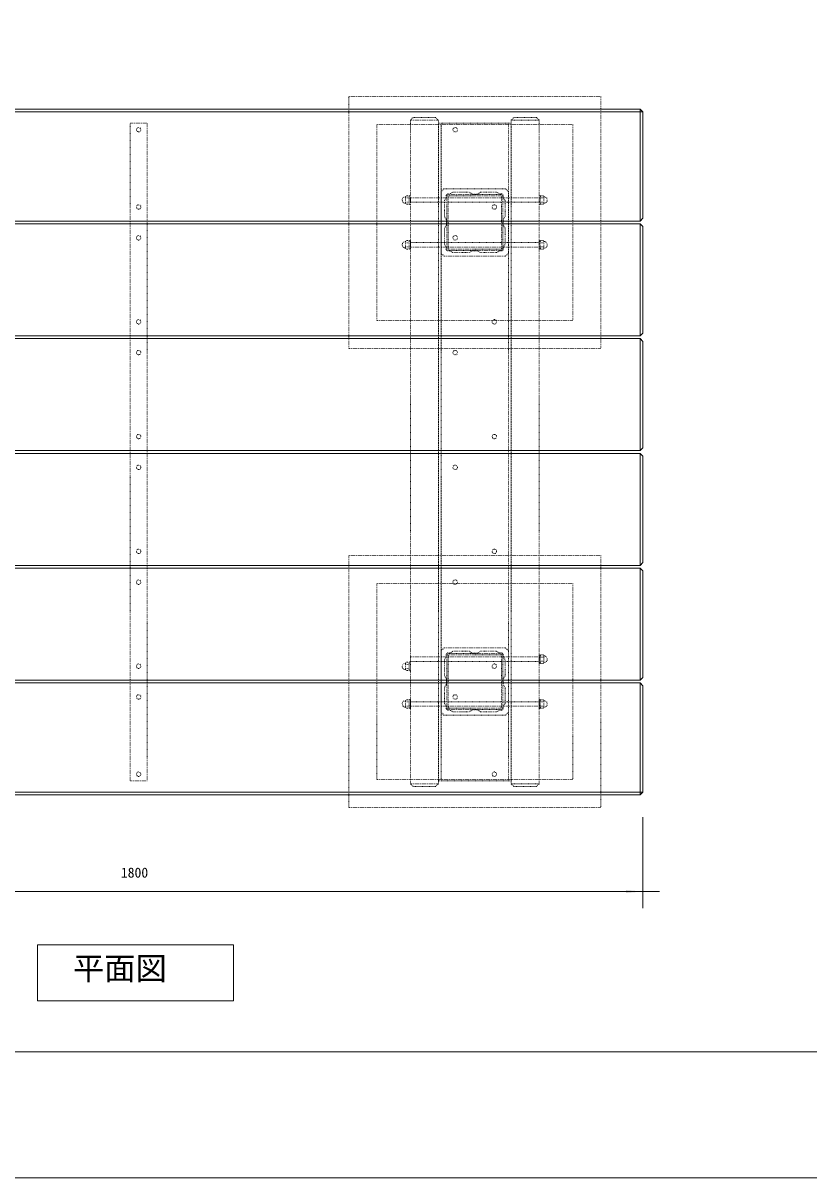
# Model space of a CAD drawing. Units: millimetres, scale not verified. Extents: x -2925 to 2925, y -2062 to 2062.
# Drawn here: x -1742 to -340, y -2062 to 0 of the extents above; entities that cross this region are included whole.
import ezdxf
from ezdxf.enums import TextEntityAlignment as Align

# ---------------------------------------------------------------- set-up
doc = ezdxf.new("R2010")
doc.units = ezdxf.units.MM
doc.header["$LTSCALE"] = 10
doc.linetypes.add('USER5', pattern=[0.208282, 0.069427, -0.138855])
doc.layers.add('0-1_IMPORTED', color=30, linetype='Continuous', lineweight=18)
doc.styles.add('ＭＳ ゴシック', font='')
doc.styles.get('ＭＳ ゴシック').set_extended_font_data('MS Gothic')

msp = doc.modelspace()

# ---------------------------------------------------------------- linework, layer by layer
at = {"layer": '0-1_IMPORTED'}
for p, q in [((-2436, -158.5), (-636, -158.5)), ((-641, -153.5), (-641, -353.5)), ((-641, -358.5), (-641, -558.5)), ((-641, -563.5), (-641, -763.5)), ((-641, -768.5), (-641, -968.5)), ((-641, -973.5), (-641, -1173.5)), ((-641, -1178.5), (-641, -1378.5)), ((-2436, -1373.5), (-636, -1373.5)), ((-2925, -1837.5), (2925, -1837.5))]:
    msp.add_line(p, q, dxfattribs=at)
at = {"layer": '0-1_IMPORTED', "linetype": 'USER5'}
for p, q in [((-1051, -173.5), (-1001, -173.5)), ((-821, -173.5), (-871, -173.5)), ((-1059.5, -310.25), (-1058.49, -308.5)), ((-1058.49, -308.5), (-1054.01, -308.5)), ((-1053, -310.25), (-1054.01, -308.5)), ((-936, -306), (-981.4, -306)), ((-890.6, -306), (-936, -306)), ((-819, -310.25), (-817.99, -308.5)), ((-813.51, -308.5), (-817.99, -308.5)), ((-812.5, -310.25), (-813.51, -308.5)), ((-1059.75, -310.25), (-1059.5, -310.25)), ((-1059.75, -321.75), (-1059.5, -321.75)), ((-1059.5, -321.75), (-1059.5, -310.25)), ((-1059.5, -312.26), (-1053, -312.26)), ((-1059.5, -319.74), (-1053, -319.74)), ((-1059.5, -321.75), (-1058.49, -323.5)), ((-1058.49, -323.5), (-1054.01, -323.5)), ((-1053, -321.75), (-1054.01, -323.5)), ((-1053, -321.75), (-1053, -310.25)), ((-819, -321.75), (-819, -310.25)), ((-812.5, -312.26), (-819, -312.26)), ((-812.5, -319.74), (-819, -319.74)), ((-819, -321.75), (-817.99, -323.5)), ((-813.51, -323.5), (-817.99, -323.5)), ((-812.5, -321.75), (-813.51, -323.5)), ((-812.25, -310.25), (-812.5, -310.25)), ((-812.5, -321.75), (-812.5, -310.25)), ((-812.25, -321.75), (-812.5, -321.75)), ((-1059.75, -390.25), (-1059.5, -390.25)), ((-1059.5, -390.25), (-1058.49, -388.5)), ((-1059.5, -390.25), (-1059.5, -401.75)), ((-1058.49, -388.5), (-1054.01, -388.5)), ((-1053, -390.25), (-1054.01, -388.5)), ((-1053, -390.25), (-1053, -401.75)), ((-819, -390.25), (-817.99, -388.5)), ((-819, -390.25), (-819, -401.75)), ((-813.51, -388.5), (-817.99, -388.5)), ((-812.5, -390.25), (-813.51, -388.5)), ((-812.25, -390.25), (-812.5, -390.25)), ((-812.5, -390.25), (-812.5, -401.75)), ((-1059.75, -401.75), (-1059.5, -401.75)), ((-1059.5, -392.26), (-1053, -392.26)), ((-1059.5, -399.74), (-1053, -399.74)), ((-1059.5, -401.75), (-1058.49, -403.5)), ((-1058.49, -403.5), (-1054.01, -403.5)), ((-1053, -401.75), (-1054.01, -403.5)), ((-812.5, -392.26), (-819, -392.26)), ((-812.5, -399.74), (-819, -399.74)), ((-819, -401.75), (-817.99, -403.5)), ((-813.51, -403.5), (-817.99, -403.5)), ((-812.5, -401.75), (-813.51, -403.5)), ((-812.25, -401.75), (-812.5, -401.75)), ((-819, -1130.25), (-817.99, -1128.5)), ((-819, -1141.75), (-819, -1130.25)), ((-812.5, -1132.26), (-819, -1132.26)), ((-813.51, -1128.5), (-817.99, -1128.5)), ((-812.5, -1130.25), (-813.51, -1128.5)), ((-812.25, -1130.25), (-812.5, -1130.25)), ((-812.5, -1141.75), (-812.5, -1130.25)), ((-1059.75, -1143.25), (-1059.5, -1143.25)), ((-1059.75, -1154.75), (-1059.5, -1154.75)), ((-1059.5, -1143.25), (-1058.49, -1141.5)), ((-1059.5, -1154.75), (-1059.5, -1143.25)), ((-1059.5, -1145.26), (-1053, -1145.26)), ((-1059.5, -1152.74), (-1053, -1152.74)), ((-1059.5, -1154.75), (-1058.49, -1156.5)), ((-1058.49, -1141.5), (-1054.01, -1141.5)), ((-1053, -1143.25), (-1054.01, -1141.5)), ((-1053, -1154.75), (-1054.01, -1156.5)), ((-1053, -1154.75), (-1053, -1143.25)), ((-812.5, -1139.74), (-819, -1139.74)), ((-819, -1141.75), (-817.99, -1143.5)), ((-813.51, -1143.5), (-817.99, -1143.5)), ((-812.5, -1141.75), (-813.51, -1143.5)), ((-812.25, -1141.75), (-812.5, -1141.75)), ((-1058.49, -1156.5), (-1054.01, -1156.5)), ((-1059.75, -1210.25), (-1059.5, -1210.25)), ((-1059.5, -1210.25), (-1058.49, -1208.5)), ((-1059.5, -1210.25), (-1059.5, -1221.75)), ((-1059.5, -1212.26), (-1053, -1212.26)), ((-1058.49, -1208.5), (-1054.01, -1208.5)), ((-1053, -1210.25), (-1054.01, -1208.5)), ((-1053, -1210.25), (-1053, -1221.75)), ((-819, -1210.25), (-817.99, -1208.5)), ((-819, -1210.25), (-819, -1221.75)), ((-812.5, -1212.26), (-819, -1212.26)), ((-813.51, -1208.5), (-817.99, -1208.5)), ((-812.5, -1210.25), (-813.51, -1208.5)), ((-812.25, -1210.25), (-812.5, -1210.25)), ((-812.5, -1210.25), (-812.5, -1221.75)), ((-1059.75, -1221.75), (-1059.5, -1221.75)), ((-1059.5, -1219.74), (-1053, -1219.74)), ((-1059.5, -1221.75), (-1058.49, -1223.5)), ((-1058.49, -1223.5), (-1054.01, -1223.5)), ((-1053, -1221.75), (-1054.01, -1223.5)), ((-936, -1226), (-981.4, -1226)), ((-890.6, -1226), (-936, -1226)), ((-812.5, -1219.74), (-819, -1219.74)), ((-819, -1221.75), (-817.99, -1223.5)), ((-813.51, -1223.5), (-817.99, -1223.5)), ((-812.5, -1221.75), (-813.51, -1223.5)), ((-812.25, -1221.75), (-812.5, -1221.75)), ((-1051, -1358.5), (-1001, -1358.5)), ((-821, -1358.5), (-871, -1358.5))]:
    msp.add_line(p, q, dxfattribs=at)
at = {"layer": '0-1_IMPORTED', "color": 1}
for p, q in [((-636, -1418.5), (-636, -1581)), ((-2436, -1551), (-636, -1551)), ((-636, -1551), (-606, -1551))]:
    msp.add_line(p, q, dxfattribs=at)
at = {"layer": '0-1_IMPORTED'}
for points in [[(-2925, 2062.5), (2925, 2062.5), (2925, -2062.5), (-2925, -2062.5)], [(-2431, -153.5), (-641, -153.5), (-636, -158.5), (-636, -348.5), (-641, -353.5), (-2431, -353.5), (-2436, -348.5), (-2436, -158.5)], [(-2431, -358.5), (-641, -358.5), (-636, -363.5), (-636, -553.5), (-641, -558.5), (-2431, -558.5), (-2436, -553.5), (-2436, -363.5)], [(-2431, -563.5), (-641, -563.5), (-636, -568.5), (-636, -758.5), (-641, -763.5), (-2431, -763.5), (-2436, -758.5), (-2436, -568.5)], [(-2431, -768.5), (-641, -768.5), (-636, -773.5), (-636, -963.5), (-641, -968.5), (-2431, -968.5), (-2436, -963.5), (-2436, -773.5)], [(-2431, -973.5), (-641, -973.5), (-636, -978.5), (-636, -1168.5), (-641, -1173.5), (-2431, -1173.5), (-2436, -1168.5), (-2436, -978.5)], [(-2431, -1178.5), (-641, -1178.5), (-636, -1183.5), (-636, -1373.5), (-641, -1378.5), (-2431, -1378.5), (-2436, -1373.5), (-2436, -1183.5)], [(-1716.44, -1645.96), (-1366.44, -1645.96), (-1366.44, -1745.96), (-1716.44, -1745.96)]]:
    msp.add_lwpolyline(points, close=True, dxfattribs=at)
at = {"layer": '0-1_IMPORTED', "linetype": 'USER5'}
for points in [[(-1161, -131), (-711, -131), (-711, -581), (-1161, -581)], [(-1551, -178.5), (-1521, -178.5), (-1521, -1353.5), (-1551, -1353.5)], [(-1111, -181), (-761, -181), (-761, -531), (-1111, -531)], [(-1046, -168.5), (-1006, -168.5), (-1001, -173.5), (-1001, -1358.5), (-1006, -1363.5), (-1046, -1363.5), (-1051, -1358.5), (-1051, -173.5)], [(-1001, -178.5), (-996, -178.5), (-996, -1353.5), (-1001, -1353.5)], [(-996, -178.5), (-876, -178.5), (-876, -1353.5), (-996, -1353.5)], [(-871, -178.5), (-876, -178.5), (-876, -1353.5), (-871, -1353.5)], [(-826, -168.5), (-866, -168.5), (-871, -173.5), (-871, -1358.5), (-866, -1363.5), (-826, -1363.5), (-821, -1358.5), (-821, -173.5)], [(-1051, -324), (-1053, -324), (-1053, -308), (-1051, -308)], [(-881, -296), (-876, -301), (-876, -411), (-881, -416), (-991, -416), (-996, -411), (-996, -301), (-991, -296)], [(-821, -324), (-819, -324), (-819, -308), (-821, -308)], [(-821, -320), (-1051, -320), (-1051, -312), (-821, -312)], [(-1051, -388), (-1053, -388), (-1053, -404), (-1051, -404)], [(-821, -388), (-819, -388), (-819, -404), (-821, -404)], [(-821, -392), (-1051, -392), (-1051, -400), (-821, -400)], [(-1161, -951), (-711, -951), (-711, -1401), (-1161, -1401)], [(-1111, -1001), (-761, -1001), (-761, -1351), (-1111, -1351)], [(-821, -1140), (-1051, -1140), (-1051, -1132), (-821, -1132)], [(-881, -1236), (-876, -1231), (-876, -1121), (-881, -1116), (-991, -1116), (-996, -1121), (-996, -1231), (-991, -1236)], [(-821, -1144), (-819, -1144), (-819, -1128), (-821, -1128)], [(-1051, -1157), (-1053, -1157), (-1053, -1141), (-1051, -1141)], [(-1051, -1208), (-1053, -1208), (-1053, -1224), (-1051, -1224)], [(-821, -1212), (-1051, -1212), (-1051, -1220), (-821, -1220)], [(-821, -1208), (-819, -1208), (-819, -1224), (-821, -1224)]]:
    msp.add_lwpolyline(points, close=True, dxfattribs=at)
for points in [[(-987, -308), (-987, -312), (-990, -317), (-990, -335), (-990, -341), (-990, -346), (-986.5, -351), (-986.5, -361), (-990, -366), (-990, -371), (-990, -377), (-990, -395), (-987, -400), (-987, -404)], [(-888, -305), (-892, -305), (-897, -302), (-915, -302), (-921, -302), (-926, -302), (-931, -305.5), (-941, -305.5), (-946, -302), (-951, -302), (-957, -302), (-975, -302), (-980, -305), (-984, -305)], [(-981.4, -308.3), (-936, -308.3), (-890.6, -308.3)], [(-882, -366), (-885.5, -361), (-885.5, -351), (-882, -346), (-882, -341), (-882, -335), (-882, -317), (-885, -312), (-885, -308)], [(-986, -310.6), (-986, -356), (-986, -401.4)], [(-983.7, -401.4), (-983.7, -356), (-983.7, -310.6)], [(-888.3, -310.6), (-888.3, -356), (-888.3, -401.4)], [(-886, -401.4), (-886, -356), (-886, -310.6)], [(-885, -404), (-885, -400), (-882, -395), (-882, -377), (-882, -371), (-882, -366)], [(-984, -407), (-980, -407), (-975, -410), (-957, -410), (-951, -410), (-946, -410), (-941, -406.5), (-931, -406.5), (-926, -410), (-921, -410), (-915, -410), (-897, -410), (-892, -407), (-888, -407)], [(-890.6, -403.7), (-936, -403.7), (-981.4, -403.7)], [(-981.4, -406), (-936, -406), (-890.6, -406)], [(-987, -1224), (-987, -1220), (-990, -1215), (-990, -1197), (-990, -1191), (-990, -1186), (-986.5, -1181), (-986.5, -1171), (-990, -1166), (-990, -1161), (-990, -1155), (-990, -1137), (-987, -1132), (-987, -1128)], [(-986, -1221.4), (-986, -1176), (-986, -1130.6)], [(-984, -1125), (-980, -1125), (-975, -1122), (-957, -1122), (-951, -1122), (-946, -1122), (-941, -1125.5), (-931, -1125.5), (-926, -1122), (-921, -1122), (-915, -1122), (-897, -1122), (-892, -1125), (-888, -1125)], [(-983.7, -1130.6), (-983.7, -1176), (-983.7, -1221.4)], [(-981.4, -1126), (-936, -1126), (-890.6, -1126)], [(-890.6, -1128.3), (-936, -1128.3), (-981.4, -1128.3)], [(-888.3, -1221.4), (-888.3, -1176), (-888.3, -1130.6)], [(-886, -1130.6), (-886, -1176), (-886, -1221.4)], [(-885, -1128), (-885, -1132), (-882, -1137), (-882, -1155), (-882, -1161), (-882, -1166)], [(-882, -1166), (-885.5, -1171), (-885.5, -1181), (-882, -1186), (-882, -1191), (-882, -1197), (-882, -1215), (-885, -1220), (-885, -1224)], [(-888, -1227), (-892, -1227), (-897, -1230), (-915, -1230), (-921, -1230), (-926, -1230), (-931, -1226.5), (-941, -1226.5), (-946, -1230), (-951, -1230), (-957, -1230), (-975, -1230), (-980, -1227), (-984, -1227)], [(-981.4, -1223.7), (-936, -1223.7), (-890.6, -1223.7)]]:
    msp.add_lwpolyline(points, dxfattribs=at)
for centre in [(-1536, -190.5), (-971, -190.5), (-1536, -328.5), (-901, -328.5), (-1536, -383.5), (-971, -383.5), (-1536, -533.5), (-901, -533.5), (-1536, -588.5), (-971, -588.5), (-1536, -738.5), (-901, -738.5), (-1536, -793.5), (-971, -793.5), (-1536, -943.5), (-901, -943.5), (-1536, -998.5), (-971, -998.5), (-1536, -1148.5), (-901, -1148.5), (-1536, -1203.5), (-971, -1203.5), (-1536, -1341.5), (-901, -1341.5)]:
    msp.add_circle(centre, 4, dxfattribs=at)
for centre, radius, start, end in [((-984, -308), 3, 90, 180), ((-981.4, -310.6), 4.6, 90, 180), ((-981.4, -310.6), 2.3, 90, 180), ((-890.6, -310.6), 4.6, 0, 90), ((-890.6, -310.6), 2.3, 0, 90), ((-888, -308), 3, 0, 90), ((-1059.75, -316), 5.75, 90, 270), ((-812.25, -316), 5.75, 270, 90), ((-1059.75, -396), 5.75, 90, 270), ((-812.25, -396), 5.75, 270, 90), ((-984, -404), 3, 180, 270), ((-981.4, -401.4), 4.6, 180, 270), ((-981.4, -401.4), 2.3, 180, 270), ((-890.6, -401.4), 4.6, 270, 360), ((-890.6, -401.4), 2.3, 270, 360), ((-888, -404), 3, 270, 0), ((-984, -1128), 3, 90, 180), ((-981.4, -1130.6), 4.6, 90, 180), ((-981.4, -1130.6), 2.3, 90, 180), ((-890.6, -1130.6), 4.6, 360, 90), ((-890.6, -1130.6), 2.3, 360, 90), ((-888, -1128), 3, 0, 90), ((-812.25, -1136), 5.75, 270, 90), ((-1059.75, -1149), 5.75, 90, 270), ((-1059.75, -1216), 5.75, 90, 270), ((-812.25, -1216), 5.75, 270, 90), ((-984, -1224), 3, 180, 270), ((-981.4, -1221.4), 4.6, 180, 270), ((-981.4, -1221.4), 2.3, 180, 270), ((-890.6, -1221.4), 4.6, 270, 360), ((-890.6, -1221.4), 2.3, 270, 360), ((-888, -1224), 3, 270, 0)]:
    msp.add_arc(centre, radius, start, end, dxfattribs=at)
at = {"layer": '0-1_IMPORTED', "color": 1}
msp.add_solid([(-636, -1551), (-666, -1553.62), (-666, -1548.38)], dxfattribs=at)

# ---------------------------------------------------------------- texts
at = {"layer": '0-1_IMPORTED', "color": 7, "style": 'ＭＳ ゴシック'}
for s, height, p in [('1800', 17.91, (-1567.75, -1531.55)), ('平面図', 41, (-1653.44, -1721.22))]:
    msp.add_text(s, height=height, dxfattribs=at).set_placement(p, align=Align.BOTTOM_LEFT)

doc.saveas('drawing.dxf')
